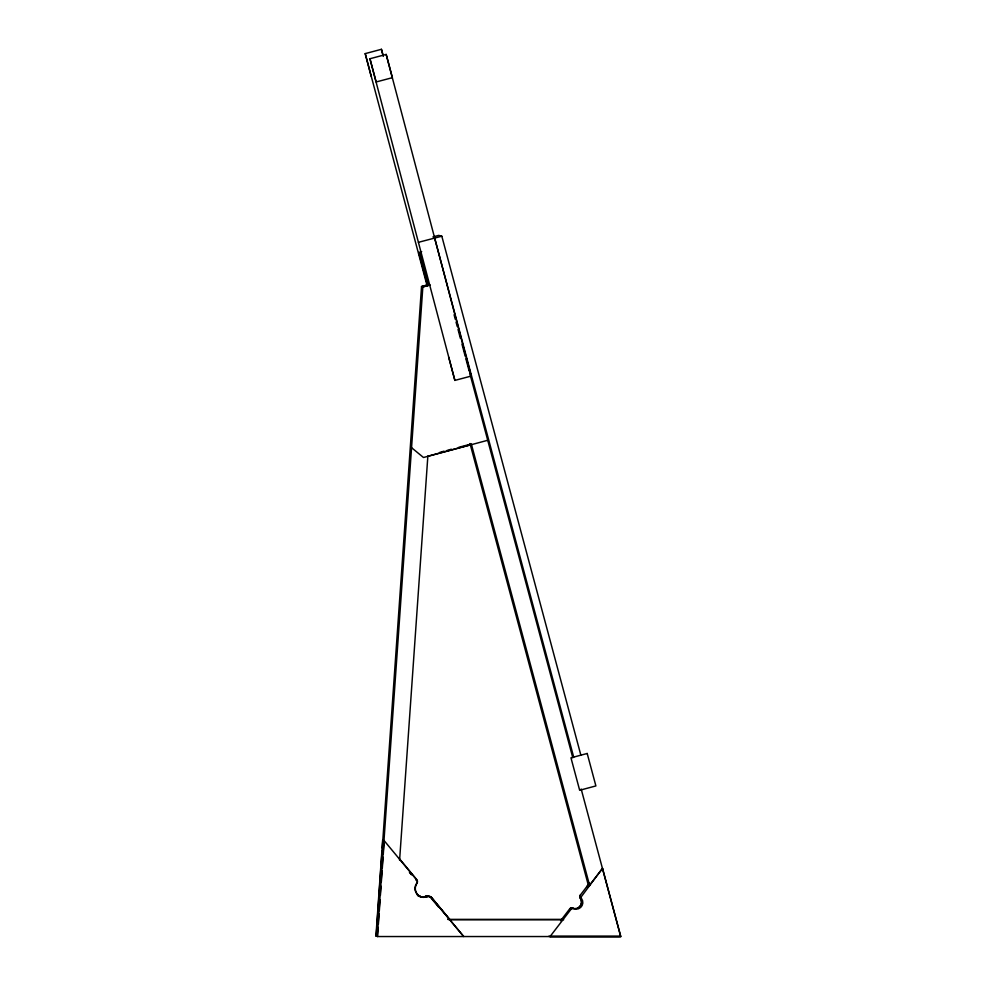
<?xml version="1.0" encoding="UTF-8"?>
<svg xmlns="http://www.w3.org/2000/svg" width="986" height="986" viewBox="0 0 986 986"><rect width="100%" height="100%" fill="white"/><g stroke="black" fill="none" stroke-linecap="round" stroke-linejoin="round"><path stroke-width="1.48" d="M579.78 896.323L579.756 897.235M581.025 897.1L602.495 868.222L620.798 936.54L377.244 936.54L422.846 286.864L428.762 285.287L420.048 252.835M375.937 936.17L382.654 840.072M376.208 936.17L382.063 851.054M382.272 847.972L421.54 286.495L427.456 284.917M377.527 936.54L378.168 927.395M378.377 924.338L379.117 913.665M379.339 910.608L380.078 899.935M380.399 895.362L381.04 886.204M381.36 881.632L382.112 870.946M382.321 867.902L383.073 857.228M383.283 854.172L384.035 843.498M399.589 860.273L427.838 456.284M579.731 896.484L580.224 895.152M560.603 920.739L569.711 908.87A2.317 2.317 0 0 1 572.435 908.143A6.631 6.631 0 0 0 580.236 897.975L579.953 897.556M580.15 895.337L589.345 883.283M550.065 936.54L571.017 909.24A2.317 2.317 0 0 1 573.741 908.513M586.608 886.932L589.406 883.283M587.915 887.301L602.569 868.518M426.556 895.954L426.223 896.163A8.837 8.837 0 0 1 417.423 895.337M383.973 840.442L416.486 879.623A3.094 3.094 0 0 1 416.634 883.382A8.837 8.837 0 0 0 427.542 896.533L428.429 896.274M429.933 896.755L427.813 896.533A8.837 8.837 0 0 1 416.905 883.382A3.094 3.094 0 0 0 416.758 879.623L398.59 857.734M426.198 896.052L427.123 895.904M426.47 896.052L426.507 896.151A8.837 8.837 0 0 1 417.694 895.337M432.928 236.923L438.671 235.383L441.814 236.209L580.877 755.239M418.446 242.309L441.814 236.209M421.7 251.676L418.742 252.465L427.443 284.917M421.527 286.606L428.922 284.621M422.834 286.975L430.229 284.991M439.682 452.438L444.07 451.169M446.991 450.491L451.366 449.209M458.663 447.361L470.334 444.23M427.862 456.222L471.653 444.501M487.7 440.298L423.487 457.504L411.593 447.706M371.18 76.292L365.202 53.614L381.434 49.3L383.024 55.241M369.935 58.741L386.179 54.427L392.379 77.672L376.147 81.974L369.935 58.741L454.879 380.399L471.123 376.097L386.179 54.427M426.852 895.904L428.121 895.917M447.644 919.371L562.328 919.371M448.95 919.741L563.635 919.741M548.697 936.33L619.43 936.33M550.015 936.7L620.736 936.7L581.173 789.01M427.185 895.88L429.391 896.36M428.491 896.249L428.183 895.978M429.489 896.348L430.981 896.915M429.81 896.447L431.486 897.359L450.602 920.406M430.968 897.124L463.716 936.54L431.141 897.297M581.37 898.16L581.481 898.505A6.631 6.631 0 0 1 573.679 908.661A2.317 2.317 0 0 0 570.968 909.4M580.027 897.987L580.175 898.135A6.631 6.631 0 0 1 577.451 908.291M409.708 872.339L411.63 874.644M430.106 896.915L438.782 907.354M409.436 872.339L411.347 874.644M581.309 898.32L581.173 897.691M581.21 898.086L581.124 897.445M434.641 238.131L573.704 757.162M466.464 358.657L470.729 374.643M454.09 314.744L455.261 319.267M456.062 322.102L457.245 326.514M458.034 329.447L460.388 338.383M461.978 344.176L465.219 356.279M465.934 358.953L469.2 371.155M469.891 373.719L572.804 757.778M448.679 357.166L454.879 380.399M471.308 443.91L589.64 885.551M470.002 443.54L588.334 885.182M365.202 53.614L427.061 285.595M381.434 49.3L383.308 56.387M569.649 909.03A2.317 2.317 0 0 1 572.373 908.291M415.648 879.524A3.094 3.094 0 0 1 415.956 880.128M587.2 753.477L570.968 757.827L579.669 790.279L595.889 785.928L587.2 753.477"/></g></svg>
